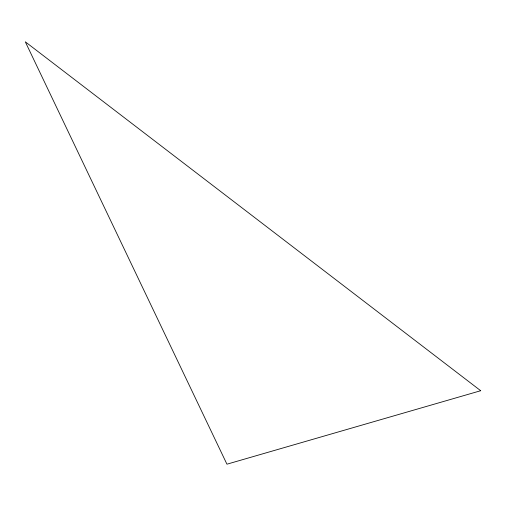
<?xml version="1.0" encoding="UTF-8"?>
<svg xmlns="http://www.w3.org/2000/svg" width="506" height="506" viewBox="0 0 506 506"><rect width="100%" height="100%" fill="white"/><g stroke="black" fill="none" stroke-linecap="round" stroke-linejoin="round"><path stroke-width="0.76" d="M480.7 390.721L226.941 464.192L25.3 41.808L480.7 390.721"/></g></svg>
